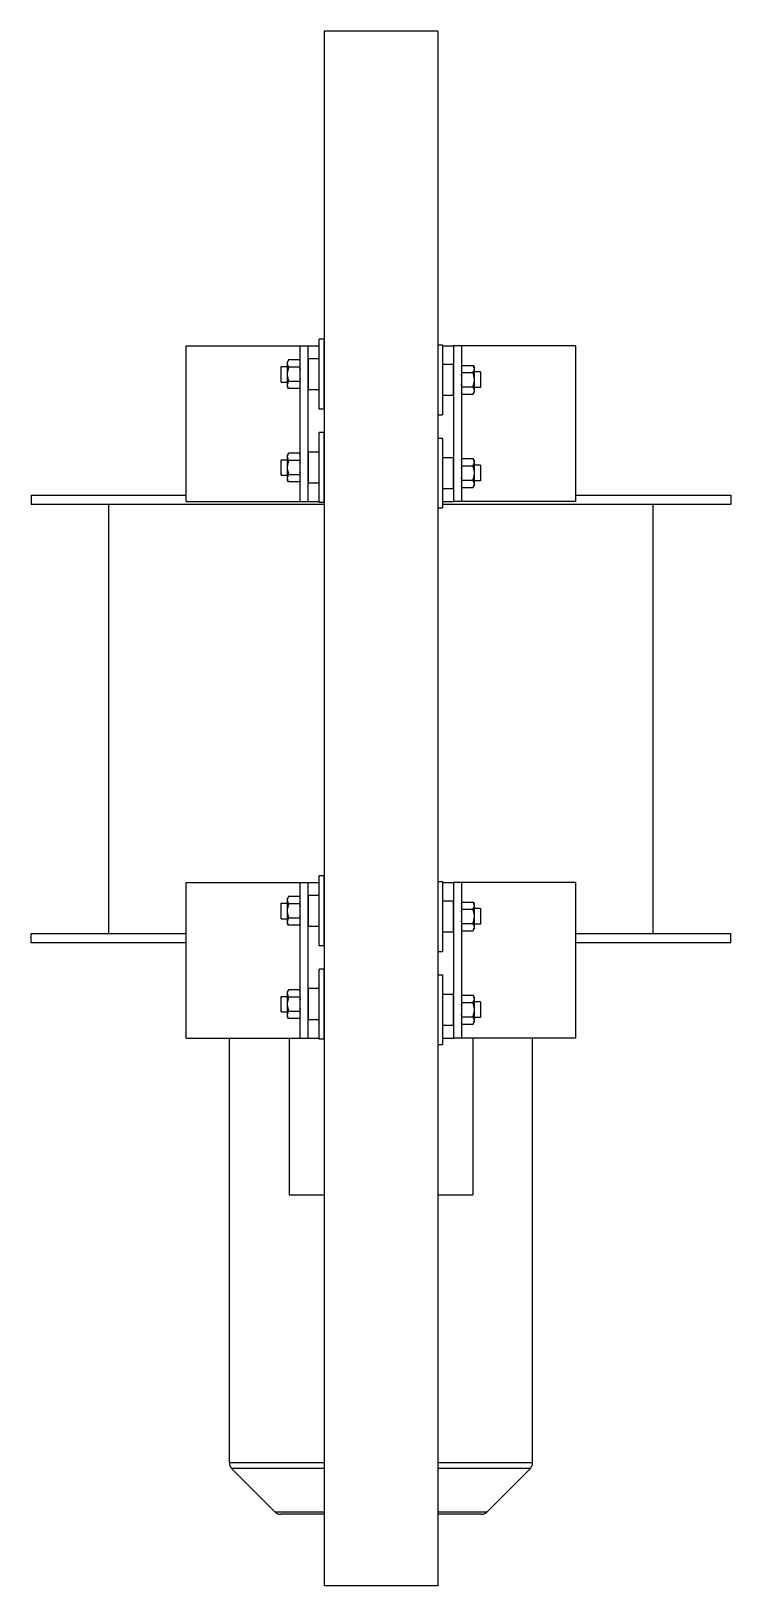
# Model space of a CAD drawing. Extents: x -8712 to 1826, y -2785 to 399.
# Drawn here: x 276 to 726, y -1901 to -901 of the extents above; entities that cross this region are included whole.
import ezdxf

# ---------------------------------------------------------------- set-up
doc = ezdxf.new("R2010")
doc.units = 0
doc.layers.get('0').update_dxf_attribs({"linetype": 'CONTINUOUS'})

msp = doc.modelspace()

# ---------------------------------------------------------------- linework, layer by layer
at = {"color": 1}
for p, q in [((537.200752, -900.818701), (464.200752, -900.818701)), ((464.200752, -900.818701), (464.200752, -1900.818701)), ((537.200752, -900.818701), (537.200752, -1900.818701)), ((464.005224, -1099.031373), (461.005224, -1099.031373)), ((461.005224, -1121.531373), (461.005224, -1099.031373)), ((464.005224, -1099.031373), (464.005224, -1144.031373)), ((375.454285, -1103.287782), (448.758756, -1103.287782)), ((375.454285, -1203.287782), (375.454285, -1103.287782)), ((448.758756, -1103.287782), (453.758756, -1103.287782)), ((448.758756, -1203.287782), (448.758756, -1103.287782)), ((453.758756, -1203.287782), (453.758756, -1103.287782)), ((453.758756, -1103.287782), (461.005224, -1103.287782)), ((464.005224, -1103.287782), (464.200752, -1103.287782)), ((464.200752, -1104.531373), (464.005224, -1104.531373)), ((537.200752, -1102.54419), (540.149813, -1102.54419)), ((540.149813, -1102.54419), (540.149813, -1125.04419)), ((540.149813, -1103.287782), (547.396281, -1103.287782)), ((552.396281, -1103.287782), (547.396281, -1103.287782)), ((547.396281, -1103.287782), (547.396281, -1203.287782)), ((625.700752, -1103.287782), (552.396281, -1103.287782)), ((552.396281, -1103.287782), (552.396281, -1203.287782)), ((625.700752, -1103.287782), (625.700752, -1203.287782)), ((436.514748, -1116.531373), (440.605224, -1116.531373)), ((436.514748, -1126.531373), (436.514748, -1116.531373)), ((440.682951, -1113.670463), (440.605222, -1114.03608)), ((440.605222, -1115.170262), (440.621565, -1115.263584)), ((441.273574, -1112.293758), (440.605224, -1113.451373)), ((440.605224, -1114.036072), (440.605224, -1113.451373)), ((440.605224, -1115.170259), (440.605224, -1114.036081)), ((440.605224, -1120.397178), (440.605224, -1115.170268)), ((440.649538, -1119.940068), (440.605224, -1120.397178)), ((440.621565, -1115.263584), (440.72197, -1115.674968)), ((440.766823, -1119.104604), (440.649538, -1119.940068)), ((440.817798, -1113.245513), (440.682951, -1113.670463)), ((440.72197, -1115.674968), (440.875281, -1116.108748)), ((440.939626, -1118.217627), (440.766823, -1119.104604)), ((441.011208, -1112.790476), (440.817798, -1113.245513)), ((440.875281, -1116.108748), (441.090404, -1116.575497)), ((441.177739, -1117.255018), (440.939626, -1118.217627)), ((441.273574, -1112.293758), (441.011208, -1112.790476)), ((441.090404, -1116.575497), (441.273574, -1116.912099)), ((441.273574, -1116.912099), (441.177739, -1117.255018)), ((448.336874, -1112.293769), (441.273574, -1112.293769)), ((448.336874, -1116.912571), (441.273574, -1116.912571)), ((448.758756, -1113.024479), (448.336874, -1112.293758)), ((448.336874, -1112.293758), (448.59924, -1112.790476)), ((448.520044, -1116.575497), (448.336874, -1116.912099)), ((448.336874, -1116.912099), (448.432709, -1117.255018)), ((448.432709, -1117.255018), (448.670821, -1118.217627)), ((448.735167, -1116.108748), (448.520044, -1116.575497)), ((448.59924, -1112.790476), (448.758756, -1113.165771)), ((448.670821, -1118.217627), (448.758756, -1118.668984)), ((448.758756, -1116.042004), (448.735167, -1116.108748)), ((453.758756, -1116.531373), (454.005224, -1116.531373)), ((461.005224, -1111.531373), (454.005224, -1111.531373)), ((454.005224, -1131.531373), (454.005224, -1111.531373)), ((540.149813, -1115.04419), (547.149813, -1115.04419)), ((547.149813, -1115.04419), (547.149813, -1135.04419)), ((552.396281, -1116.537295), (552.818163, -1115.806574)), ((552.396281, -1116.678588), (552.555797, -1116.303293)), ((552.41987, -1119.621564), (552.396281, -1119.554821)), ((552.634993, -1120.088313), (552.41987, -1119.621564)), ((552.555797, -1116.303293), (552.818163, -1115.806574)), ((552.818163, -1115.806574), (552.818163, -1115.806574)), ((552.818163, -1115.806585), (559.881463, -1115.806585)), ((559.881463, -1115.806574), (560.549813, -1116.96419)), ((560.14383, -1116.303293), (559.881463, -1115.806574)), ((559.881463, -1115.806574), (559.881463, -1115.806574)), ((560.064633, -1120.088313), (560.279756, -1119.621564)), ((560.337239, -1116.75833), (560.14383, -1116.303293)), ((560.279756, -1119.621564), (560.433067, -1119.187786)), ((560.472086, -1117.18328), (560.337239, -1116.75833)), ((560.433067, -1119.187786), (560.533473, -1118.776398)), ((560.549815, -1117.548897), (560.472086, -1117.18328)), ((560.533473, -1118.776398), (560.549815, -1118.683079)), ((560.549813, -1116.96419), (560.549813, -1117.548889)), ((560.549813, -1117.548898), (560.549813, -1118.683075)), ((560.549813, -1118.683084), (560.549813, -1123.909994)), ((436.514748, -1126.531373), (440.605224, -1126.531373)), ((440.621564, -1127.799165), (440.605222, -1127.892485)), ((440.605222, -1129.026667), (440.682951, -1129.392283)), ((440.605224, -1122.665569), (440.605224, -1120.397178)), ((440.605224, -1122.665569), (440.649538, -1123.122678)), ((440.605224, -1127.892479), (440.605224, -1122.665569)), ((440.605224, -1129.026665), (440.605224, -1127.892488)), ((440.605224, -1129.611373), (440.605224, -1129.026674)), ((441.273574, -1130.768989), (440.605224, -1129.611373)), ((440.72197, -1127.387777), (440.621564, -1127.799165)), ((440.649538, -1123.122678), (440.766823, -1123.958147)), ((440.682951, -1129.392283), (440.817798, -1129.817233)), ((440.875281, -1126.953999), (440.72197, -1127.387777)), ((440.766823, -1123.958147), (440.939625, -1124.845116)), ((440.817798, -1129.817233), (441.011207, -1130.27227)), ((441.090404, -1126.48725), (440.875281, -1126.953999)), ((440.939625, -1124.845116), (441.177739, -1125.807728)), ((441.273574, -1126.150647), (441.090404, -1126.48725)), ((441.177739, -1125.807728), (441.273574, -1126.150647)), ((448.336874, -1126.150176), (441.273574, -1126.150176)), ((448.432709, -1125.807728), (448.336874, -1126.150647)), ((448.336874, -1126.150647), (448.520044, -1126.48725)), ((448.670822, -1124.845116), (448.432709, -1125.807728)), ((448.520044, -1126.48725), (448.735167, -1126.953999)), ((448.758756, -1129.896975), (448.59924, -1130.27227)), ((448.758756, -1124.393764), (448.670822, -1124.845116)), ((448.735167, -1126.953999), (448.758756, -1127.020742)), ((453.758756, -1126.531373), (454.005224, -1126.531373)), ((461.005224, -1144.031373), (461.005224, -1121.531373)), ((540.149813, -1125.04419), (540.149813, -1147.54419)), ((547.396281, -1120.04419), (547.149813, -1120.04419)), ((552.396281, -1122.1818), (552.484215, -1121.730448)), ((552.484216, -1128.357937), (552.396281, -1127.906579)), ((552.484215, -1121.730448), (552.722328, -1120.767835)), ((552.722328, -1129.320545), (552.484216, -1128.357937)), ((552.818163, -1120.424916), (552.634993, -1120.088313)), ((552.634993, -1130.000066), (552.818163, -1129.663464)), ((552.722328, -1120.767835), (552.818163, -1120.424916)), ((552.818163, -1129.663464), (552.722328, -1129.320545)), ((552.818163, -1120.425388), (559.881463, -1120.425388)), ((552.818163, -1129.662992), (559.881463, -1129.662992)), ((559.881463, -1120.424916), (560.064633, -1120.088313)), ((559.977298, -1120.767835), (559.881463, -1120.424916)), ((559.881463, -1129.663464), (559.977298, -1129.320545)), ((560.064633, -1130.000066), (559.881463, -1129.663464)), ((560.215412, -1121.730448), (559.977298, -1120.767835)), ((559.977298, -1129.320545), (560.215411, -1128.357937)), ((560.215411, -1128.357937), (560.388214, -1127.470959)), ((560.388214, -1122.617416), (560.215412, -1121.730448)), ((560.505499, -1123.452885), (560.388214, -1122.617416)), ((560.388214, -1127.470959), (560.505499, -1126.635495)), ((560.549813, -1123.909994), (560.505499, -1123.452885)), ((560.505499, -1126.635495), (560.549813, -1126.178386)), ((564.640289, -1120.04419), (560.549813, -1120.04419)), ((560.549813, -1123.909994), (560.549813, -1126.178386)), ((560.549813, -1126.178386), (560.549813, -1131.405295)), ((564.640289, -1120.04419), (564.640289, -1130.04419)), ((441.011207, -1130.27227), (441.273574, -1130.768989)), ((448.336874, -1130.768978), (441.273574, -1130.768978)), ((441.273574, -1130.768989), (441.273574, -1130.768989)), ((448.758756, -1130.038268), (448.336874, -1130.768989)), ((448.59924, -1130.27227), (448.336874, -1130.768989)), ((448.336874, -1130.768989), (448.336874, -1130.768989)), ((461.005224, -1131.531373), (454.005224, -1131.531373)), ((464.200752, -1138.531373), (464.005224, -1138.531373)), ((540.149813, -1135.04419), (547.149813, -1135.04419)), ((547.396281, -1130.04419), (547.149813, -1130.04419)), ((552.396281, -1130.533559), (552.41987, -1130.466815)), ((552.555797, -1133.785087), (552.396281, -1133.409792)), ((552.396281, -1133.551084), (552.818163, -1134.281806)), ((552.41987, -1130.466815), (552.634993, -1130.000066)), ((552.818163, -1134.281806), (552.555797, -1133.785087)), ((552.818163, -1134.281794), (559.881463, -1134.281794)), ((559.881463, -1134.281806), (560.549813, -1133.12419)), ((559.881463, -1134.281806), (560.143829, -1133.785087)), ((560.279756, -1130.466815), (560.064633, -1130.000066)), ((560.143829, -1133.785087), (560.337239, -1133.33005)), ((560.433067, -1130.900595), (560.279756, -1130.466815)), ((560.337239, -1133.33005), (560.472086, -1132.9051)), ((560.533472, -1131.31198), (560.433067, -1130.900595)), ((560.472086, -1132.9051), (560.549815, -1132.539483)), ((560.549815, -1131.405301), (560.533472, -1131.31198)), ((564.640289, -1130.04419), (560.549813, -1130.04419)), ((560.549813, -1131.405304), (560.549813, -1132.539482)), ((560.549813, -1132.539491), (560.549813, -1133.12419)), ((464.005224, -1144.031373), (461.005224, -1144.031373)), ((537.200752, -1147.54419), (540.149813, -1147.54419)), ((464.005224, -1159.031373), (461.005224, -1159.031373)), ((461.005224, -1181.531373), (461.005224, -1159.031373)), ((464.005224, -1159.031373), (464.005224, -1204.031373)), ((464.200752, -1164.531373), (464.005224, -1164.531373)), ((537.200752, -1162.54419), (540.149813, -1162.54419)), ((540.149813, -1162.54419), (540.149813, -1185.04419)), ((436.514748, -1176.531373), (440.605224, -1176.531373)), ((436.514748, -1186.531373), (436.514748, -1176.531373)), ((440.682951, -1173.670463), (440.605222, -1174.03608)), ((440.605222, -1175.170262), (440.621565, -1175.263584)), ((441.273574, -1172.293758), (440.605224, -1173.451373)), ((440.605224, -1174.036072), (440.605224, -1173.451373)), ((440.605224, -1175.170259), (440.605224, -1174.036081)), ((440.605224, -1180.397178), (440.605224, -1175.170268)), ((440.649538, -1179.940068), (440.605224, -1180.397178)), ((440.621565, -1175.263584), (440.72197, -1175.674968)), ((440.766823, -1179.104604), (440.649538, -1179.940068)), ((440.817798, -1173.245513), (440.682951, -1173.670463)), ((440.72197, -1175.674968), (440.875281, -1176.108748)), ((440.939626, -1178.217627), (440.766823, -1179.104604)), ((441.011208, -1172.790476), (440.817798, -1173.245513)), ((440.875281, -1176.108748), (441.090404, -1176.575497)), ((441.177739, -1177.255018), (440.939626, -1178.217627)), ((441.273574, -1172.293758), (441.011208, -1172.790476)), ((441.090404, -1176.575497), (441.273574, -1176.912099)), ((441.273574, -1176.912099), (441.177739, -1177.255018)), ((448.336874, -1172.293769), (441.273574, -1172.293769)), ((448.336874, -1176.912571), (441.273574, -1176.912571)), ((448.758756, -1173.024479), (448.336874, -1172.293758)), ((448.336874, -1172.293758), (448.59924, -1172.790476)), ((448.520044, -1176.575497), (448.336874, -1176.912099)), ((448.336874, -1176.912099), (448.432709, -1177.255018)), ((448.432709, -1177.255018), (448.670821, -1178.217627)), ((448.735167, -1176.108748), (448.520044, -1176.575497)), ((448.59924, -1172.790476), (448.758756, -1173.165771)), ((448.670821, -1178.217627), (448.758756, -1178.668984)), ((448.758756, -1176.042004), (448.735167, -1176.108748)), ((453.758756, -1176.531373), (454.005224, -1176.531373)), ((461.005224, -1171.531373), (454.005224, -1171.531373)), ((454.005224, -1191.531373), (454.005224, -1171.531373)), ((540.149813, -1175.04419), (547.149813, -1175.04419)), ((547.149813, -1175.04419), (547.149813, -1195.04419)), ((552.396281, -1176.537295), (552.818163, -1175.806574)), ((552.396281, -1176.678588), (552.555797, -1176.303293)), ((552.41987, -1179.621564), (552.396281, -1179.554821)), ((552.634993, -1180.088313), (552.41987, -1179.621564)), ((552.555797, -1176.303293), (552.818163, -1175.806574)), ((552.818163, -1175.806574), (552.818163, -1175.806574)), ((552.818163, -1175.806585), (559.881463, -1175.806585)), ((559.881463, -1175.806574), (560.549813, -1176.96419)), ((560.14383, -1176.303293), (559.881463, -1175.806574)), ((559.881463, -1175.806574), (559.881463, -1175.806574)), ((560.064633, -1180.088313), (560.279756, -1179.621564)), ((560.337239, -1176.75833), (560.14383, -1176.303293)), ((560.279756, -1179.621564), (560.433067, -1179.187786)), ((560.472086, -1177.18328), (560.337239, -1176.75833)), ((560.433067, -1179.187786), (560.533473, -1178.776398)), ((560.549815, -1177.548897), (560.472086, -1177.18328)), ((560.533473, -1178.776398), (560.549815, -1178.683079)), ((560.549813, -1176.96419), (560.549813, -1177.548889)), ((560.549813, -1177.548898), (560.549813, -1178.683075)), ((560.549813, -1178.683084), (560.549813, -1183.909994)), ((436.514748, -1186.531373), (440.605224, -1186.531373)), ((440.621564, -1187.799165), (440.605222, -1187.892485)), ((440.605222, -1189.026667), (440.682951, -1189.392283)), ((440.605224, -1182.665569), (440.605224, -1180.397178)), ((440.605224, -1182.665569), (440.649538, -1183.122678)), ((440.605224, -1187.892479), (440.605224, -1182.665569)), ((440.605224, -1189.026665), (440.605224, -1187.892488)), ((440.605224, -1189.611373), (440.605224, -1189.026674)), ((441.273574, -1190.768989), (440.605224, -1189.611373)), ((440.72197, -1187.387777), (440.621564, -1187.799165)), ((440.649538, -1183.122678), (440.766823, -1183.958147)), ((440.682951, -1189.392283), (440.817798, -1189.817233)), ((440.875281, -1186.953999), (440.72197, -1187.387777)), ((440.766823, -1183.958147), (440.939625, -1184.845116)), ((440.817798, -1189.817233), (441.011207, -1190.27227)), ((441.090404, -1186.48725), (440.875281, -1186.953999)), ((440.939625, -1184.845116), (441.177739, -1185.807728)), ((441.273574, -1186.150647), (441.090404, -1186.48725)), ((441.177739, -1185.807728), (441.273574, -1186.150647)), ((448.336874, -1186.150176), (441.273574, -1186.150176)), ((448.432709, -1185.807728), (448.336874, -1186.150647)), ((448.336874, -1186.150647), (448.520044, -1186.48725)), ((448.670822, -1184.845116), (448.432709, -1185.807728)), ((448.520044, -1186.48725), (448.735167, -1186.953999)), ((448.758756, -1189.896975), (448.59924, -1190.27227)), ((448.758756, -1184.393764), (448.670822, -1184.845116)), ((448.735167, -1186.953999), (448.758756, -1187.020742)), ((453.758756, -1186.531373), (454.005224, -1186.531373)), ((461.005224, -1204.031373), (461.005224, -1181.531373)), ((540.149813, -1185.04419), (540.149813, -1207.54419)), ((547.396281, -1180.04419), (547.149813, -1180.04419)), ((552.396281, -1182.1818), (552.484215, -1181.730448)), ((552.484216, -1188.357937), (552.396281, -1187.906579)), ((552.484215, -1181.730448), (552.722328, -1180.767835)), ((552.722328, -1189.320545), (552.484216, -1188.357937)), ((552.818163, -1180.424916), (552.634993, -1180.088313)), ((552.634993, -1190.000066), (552.818163, -1189.663464)), ((552.722328, -1180.767835), (552.818163, -1180.424916)), ((552.818163, -1189.663464), (552.722328, -1189.320545)), ((552.818163, -1180.425388), (559.881463, -1180.425388)), ((552.818163, -1189.662992), (559.881463, -1189.662992)), ((559.881463, -1180.424916), (560.064633, -1180.088313)), ((559.977298, -1180.767835), (559.881463, -1180.424916)), ((559.881463, -1189.663464), (559.977298, -1189.320545)), ((560.064633, -1190.000066), (559.881463, -1189.663464)), ((560.215412, -1181.730448), (559.977298, -1180.767835)), ((559.977298, -1189.320545), (560.215411, -1188.357937)), ((560.215411, -1188.357937), (560.388214, -1187.470959)), ((560.388214, -1182.617416), (560.215412, -1181.730448)), ((560.505499, -1183.452885), (560.388214, -1182.617416)), ((560.388214, -1187.470959), (560.505499, -1186.635495)), ((560.549813, -1183.909994), (560.505499, -1183.452885)), ((560.505499, -1186.635495), (560.549813, -1186.178386)), ((564.640289, -1180.04419), (560.549813, -1180.04419)), ((560.549813, -1183.909994), (560.549813, -1186.178386)), ((560.549813, -1186.178386), (560.549813, -1191.405295)), ((564.640289, -1180.04419), (564.640289, -1190.04419)), ((275.700752, -1199.287782), (375.454285, -1199.287782)), ((275.700752, -1199.287782), (275.700752, -1205.287782)), ((441.011207, -1190.27227), (441.273574, -1190.768989)), ((448.336874, -1190.768978), (441.273574, -1190.768978)), ((441.273574, -1190.768989), (441.273574, -1190.768989)), ((448.758756, -1190.038268), (448.336874, -1190.768989)), ((448.59924, -1190.27227), (448.336874, -1190.768989)), ((448.336874, -1190.768989), (448.336874, -1190.768989)), ((461.005224, -1191.531373), (454.005224, -1191.531373)), ((464.200752, -1198.531373), (464.005224, -1198.531373)), ((540.149813, -1195.04419), (547.149813, -1195.04419)), ((547.396281, -1190.04419), (547.149813, -1190.04419)), ((552.396281, -1190.533559), (552.41987, -1190.466815)), ((552.555797, -1193.785087), (552.396281, -1193.409792)), ((552.396281, -1193.551084), (552.818163, -1194.281806)), ((552.41987, -1190.466815), (552.634993, -1190.000066)), ((552.818163, -1194.281806), (552.555797, -1193.785087)), ((552.818163, -1194.281794), (559.881463, -1194.281794)), ((559.881463, -1194.281806), (560.549813, -1193.12419)), ((559.881463, -1194.281806), (560.143829, -1193.785087)), ((560.279756, -1190.466815), (560.064633, -1190.000066)), ((560.143829, -1193.785087), (560.337239, -1193.33005)), ((560.433067, -1190.900595), (560.279756, -1190.466815)), ((560.337239, -1193.33005), (560.472086, -1192.9051)), ((560.533472, -1191.31198), (560.433067, -1190.900595)), ((560.472086, -1192.9051), (560.549815, -1192.539483)), ((560.549815, -1191.405301), (560.533472, -1191.31198)), ((564.640289, -1190.04419), (560.549813, -1190.04419)), ((560.549813, -1191.405304), (560.549813, -1192.539482)), ((560.549813, -1192.539491), (560.549813, -1193.12419)), ((625.700752, -1199.287782), (725.700752, -1199.287782)), ((725.700752, -1199.287782), (725.700752, -1205.287782)), ((464.200752, -1205.287782), (275.700752, -1205.287782)), ((325.700752, -1481.182119), (325.700752, -1205.287782)), ((375.454285, -1203.287782), (448.758756, -1203.287782)), ((448.758756, -1203.287782), (453.758756, -1203.287782)), ((453.758756, -1203.287782), (461.005224, -1203.287782)), ((464.005224, -1204.031373), (461.005224, -1204.031373)), ((464.005224, -1203.287782), (464.200752, -1203.287782)), ((537.200752, -1207.54419), (540.149813, -1207.54419)), ((540.149813, -1203.287782), (547.396281, -1203.287782)), ((725.700752, -1205.287782), (540.149813, -1205.287782)), ((552.396281, -1203.287782), (547.396281, -1203.287782)), ((625.700752, -1203.287782), (552.396281, -1203.287782)), ((675.700752, -1481.182119), (675.700752, -1205.287782)), ((375.454285, -1448.449576), (448.758756, -1448.449576)), ((375.454285, -1548.449576), (375.454285, -1448.449576)), ((448.758756, -1448.449576), (453.758756, -1448.449576)), ((448.758756, -1548.449576), (448.758756, -1448.449576)), ((453.758756, -1548.449576), (453.758756, -1448.449576)), ((453.758756, -1448.449576), (461.005224, -1448.449576)), ((464.005224, -1444.193168), (461.005224, -1444.193168)), ((461.005224, -1466.693168), (461.005224, -1444.193168)), ((464.005224, -1444.193168), (464.005224, -1489.193168)), ((464.005224, -1448.449576), (464.200752, -1448.449576)), ((464.200752, -1449.693168), (464.005224, -1449.693168)), ((537.200752, -1447.705984), (540.149813, -1447.705984)), ((540.149813, -1447.705984), (540.149813, -1470.205984)), ((540.149813, -1448.449576), (547.396281, -1448.449576)), ((552.396281, -1448.449576), (547.396281, -1448.449576)), ((547.396281, -1448.449576), (547.396281, -1548.449576)), ((625.700752, -1448.449576), (552.396281, -1448.449576)), ((552.396281, -1448.449576), (552.396281, -1548.449576)), ((625.700752, -1448.449576), (625.700752, -1548.449576)), ((440.682951, -1458.832258), (440.605222, -1459.197875)), ((441.273574, -1457.455552), (440.605224, -1458.613168)), ((440.605224, -1459.197867), (440.605224, -1458.613168)), ((440.605224, -1460.332053), (440.605224, -1459.197876)), ((440.817798, -1458.407308), (440.682951, -1458.832258)), ((441.011208, -1457.95227), (440.817798, -1458.407308)), ((441.273574, -1457.455552), (441.011208, -1457.95227)), ((448.336874, -1457.455564), (441.273574, -1457.455564)), ((448.758756, -1458.186273), (448.336874, -1457.455552)), ((448.336874, -1457.455552), (448.59924, -1457.95227)), ((448.59924, -1457.95227), (448.758756, -1458.327566)), ((461.005224, -1456.693168), (454.005224, -1456.693168)), ((454.005224, -1476.693168), (454.005224, -1456.693168)), ((436.514748, -1461.693168), (440.605224, -1461.693168)), ((436.514748, -1471.693168), (436.514748, -1461.693168)), ((440.605222, -1460.332057), (440.621565, -1460.425378)), ((440.605224, -1465.558972), (440.605224, -1460.332062)), ((440.649538, -1465.101863), (440.605224, -1465.558972)), ((440.605224, -1467.827364), (440.605224, -1465.558972)), ((440.605224, -1467.827364), (440.649538, -1468.284473)), ((440.605224, -1473.054273), (440.605224, -1467.827364)), ((440.621565, -1460.425378), (440.72197, -1460.836763)), ((440.766823, -1464.266398), (440.649538, -1465.101863)), ((440.649538, -1468.284473), (440.766823, -1469.119942)), ((440.72197, -1460.836763), (440.875281, -1461.270542)), ((440.939626, -1463.379421), (440.766823, -1464.266398)), ((440.766823, -1469.119942), (440.939625, -1470.00691)), ((440.875281, -1461.270542), (441.090404, -1461.737291)), ((441.177739, -1462.416813), (440.939626, -1463.379421)), ((441.090404, -1461.737291), (441.273574, -1462.073894)), ((441.273574, -1462.073894), (441.177739, -1462.416813)), ((448.336874, -1462.074366), (441.273574, -1462.074366)), ((448.520044, -1461.737291), (448.336874, -1462.073894)), ((448.336874, -1462.073894), (448.432709, -1462.416813)), ((448.432709, -1462.416813), (448.670821, -1463.379421)), ((448.735167, -1461.270542), (448.520044, -1461.737291)), ((448.670821, -1463.379421), (448.758756, -1463.830778)), ((448.758756, -1469.555558), (448.670822, -1470.00691)), ((448.758756, -1461.203799), (448.735167, -1461.270542)), ((453.758756, -1461.693168), (454.005224, -1461.693168)), ((461.005224, -1489.193168), (461.005224, -1466.693168)), ((540.149813, -1460.205984), (547.149813, -1460.205984)), ((547.149813, -1460.205984), (547.149813, -1480.205984)), ((547.396281, -1465.205984), (547.149813, -1465.205984)), ((552.396281, -1461.69909), (552.818163, -1460.968368)), ((552.396281, -1461.840382), (552.555797, -1461.465088)), ((552.41987, -1464.783359), (552.396281, -1464.716615)), ((552.396281, -1467.343594), (552.484215, -1466.892242)), ((552.634993, -1465.250108), (552.41987, -1464.783359)), ((552.484215, -1466.892242), (552.722328, -1465.929629)), ((552.555797, -1461.465088), (552.818163, -1460.968368)), ((552.818163, -1465.58671), (552.634993, -1465.250108)), ((552.722328, -1465.929629), (552.818163, -1465.58671)), ((552.818163, -1460.968368), (552.818163, -1460.968368)), ((552.818163, -1460.96838), (559.881463, -1460.96838)), ((552.818163, -1465.587182), (559.881463, -1465.587182)), ((559.881463, -1460.968368), (560.549813, -1462.125984)), ((560.14383, -1461.465088), (559.881463, -1460.968368)), ((559.881463, -1460.968368), (559.881463, -1460.968368)), ((559.881463, -1465.58671), (560.064633, -1465.250108)), ((559.977298, -1465.929629), (559.881463, -1465.58671)), ((560.215412, -1466.892242), (559.977298, -1465.929629)), ((560.064633, -1465.250108), (560.279756, -1464.783359)), ((560.337239, -1461.920124), (560.14383, -1461.465088)), ((560.388214, -1467.77921), (560.215412, -1466.892242)), ((560.279756, -1464.783359), (560.433067, -1464.34958)), ((560.472086, -1462.345074), (560.337239, -1461.920124)), ((560.505499, -1468.614679), (560.388214, -1467.77921)), ((560.433067, -1464.34958), (560.533473, -1463.938192)), ((560.549815, -1462.710691), (560.472086, -1462.345074)), ((560.549813, -1469.071788), (560.505499, -1468.614679)), ((560.533473, -1463.938192), (560.549815, -1463.844873)), ((560.549813, -1462.125984), (560.549813, -1462.710683)), ((560.549813, -1462.710692), (560.549813, -1463.84487)), ((560.549813, -1463.844879), (560.549813, -1469.071788)), ((564.640289, -1465.205984), (560.549813, -1465.205984)), ((560.549813, -1469.071788), (560.549813, -1471.34018)), ((564.640289, -1465.205984), (564.640289, -1475.205984)), ((436.514748, -1471.693168), (440.605224, -1471.693168)), ((440.621564, -1472.96096), (440.605222, -1473.054279)), ((440.605222, -1474.188461), (440.682951, -1474.554078)), ((440.605224, -1474.18846), (440.605224, -1473.054282)), ((440.605224, -1474.773168), (440.605224, -1474.188469)), ((441.273574, -1475.930784), (440.605224, -1474.773168)), ((440.72197, -1472.549572), (440.621564, -1472.96096)), ((440.682951, -1474.554078), (440.817798, -1474.979028)), ((440.875281, -1472.115793), (440.72197, -1472.549572)), ((440.817798, -1474.979028), (441.011207, -1475.434065)), ((441.090404, -1471.649044), (440.875281, -1472.115793)), ((440.939625, -1470.00691), (441.177739, -1470.969523)), ((441.011207, -1475.434065), (441.273574, -1475.930784)), ((441.273574, -1471.312442), (441.090404, -1471.649044)), ((441.177739, -1470.969523), (441.273574, -1471.312442)), ((448.336874, -1471.31197), (441.273574, -1471.31197)), ((448.336874, -1475.930772), (441.273574, -1475.930772)), ((441.273574, -1475.930784), (441.273574, -1475.930784)), ((448.432709, -1470.969523), (448.336874, -1471.312442)), ((448.336874, -1471.312442), (448.520044, -1471.649044)), ((448.758756, -1475.200062), (448.336874, -1475.930784)), ((448.59924, -1475.434065), (448.336874, -1475.930784)), ((448.336874, -1475.930784), (448.336874, -1475.930784)), ((448.670822, -1470.00691), (448.432709, -1470.969523)), ((448.520044, -1471.649044), (448.735167, -1472.115793)), ((448.758756, -1475.05877), (448.59924, -1475.434065)), ((448.735167, -1472.115793), (448.758756, -1472.182537)), ((453.758756, -1471.693168), (454.005224, -1471.693168)), ((461.005224, -1476.693168), (454.005224, -1476.693168)), ((540.149813, -1470.205984), (540.149813, -1492.705984)), ((547.396281, -1475.205984), (547.149813, -1475.205984)), ((552.484216, -1473.519731), (552.396281, -1473.068374)), ((552.396281, -1475.695353), (552.41987, -1475.62861)), ((552.555797, -1478.946882), (552.396281, -1478.571586)), ((552.396281, -1478.712879), (552.818163, -1479.4436)), ((552.41987, -1475.62861), (552.634993, -1475.161861)), ((552.722328, -1474.482339), (552.484216, -1473.519731)), ((552.818163, -1479.4436), (552.555797, -1478.946882)), ((552.634993, -1475.161861), (552.818163, -1474.825258)), ((552.818163, -1474.825258), (552.722328, -1474.482339)), ((552.818163, -1474.824786), (559.881463, -1474.824786)), ((552.818163, -1479.443589), (559.881463, -1479.443589)), ((559.881463, -1474.825258), (559.977298, -1474.482339)), ((560.064633, -1475.161861), (559.881463, -1474.825258)), ((559.881463, -1479.4436), (560.549813, -1478.285984)), ((559.881463, -1479.4436), (560.143829, -1478.946882)), ((559.977298, -1474.482339), (560.215411, -1473.519731)), ((560.279756, -1475.62861), (560.064633, -1475.161861)), ((560.143829, -1478.946882), (560.337239, -1478.491844)), ((560.215411, -1473.519731), (560.388214, -1472.632754)), ((560.433067, -1476.062389), (560.279756, -1475.62861)), ((560.337239, -1478.491844), (560.472086, -1478.066894)), ((560.388214, -1472.632754), (560.505499, -1471.797289)), ((560.533472, -1476.473774), (560.433067, -1476.062389)), ((560.472086, -1478.066894), (560.549815, -1477.701277)), ((560.505499, -1471.797289), (560.549813, -1471.34018)), ((560.549815, -1476.567096), (560.533472, -1476.473774)), ((560.549813, -1471.34018), (560.549813, -1476.56709)), ((564.640289, -1475.205984), (560.549813, -1475.205984)), ((560.549813, -1476.567099), (560.549813, -1477.701276)), ((560.549813, -1477.701285), (560.549813, -1478.285984)), ((275.700752, -1481.182119), (375.454285, -1481.182119)), ((275.700752, -1487.182119), (275.700752, -1481.182119)), ((375.454285, -1487.182119), (275.700752, -1487.182119)), ((464.005224, -1489.193168), (461.005224, -1489.193168)), ((464.200752, -1483.693168), (464.005224, -1483.693168)), ((540.149813, -1480.205984), (547.149813, -1480.205984)), ((625.700752, -1481.182119), (725.700752, -1481.182119)), ((725.700752, -1487.182119), (625.700752, -1487.182119)), ((725.700752, -1487.182119), (725.700752, -1481.182119)), ((537.200752, -1492.705984), (540.149813, -1492.705984)), ((464.005224, -1504.193168), (461.005224, -1504.193168)), ((461.005224, -1526.693168), (461.005224, -1504.193168)), ((464.005224, -1504.193168), (464.005224, -1549.193168)), ((464.200752, -1509.693168), (464.005224, -1509.693168)), ((537.200752, -1507.705984), (540.149813, -1507.705984)), ((540.149813, -1507.705984), (540.149813, -1530.205984)), ((440.682951, -1518.832258), (440.605222, -1519.197875)), ((441.273574, -1517.455552), (440.605224, -1518.613168)), ((440.605224, -1519.197867), (440.605224, -1518.613168)), ((440.605224, -1520.332053), (440.605224, -1519.197876)), ((440.817798, -1518.407308), (440.682951, -1518.832258)), ((441.011208, -1517.95227), (440.817798, -1518.407308)), ((441.273574, -1517.455552), (441.011208, -1517.95227)), ((448.336874, -1517.455564), (441.273574, -1517.455564)), ((448.758756, -1518.186273), (448.336874, -1517.455552)), ((448.336874, -1517.455552), (448.59924, -1517.95227)), ((448.59924, -1517.95227), (448.758756, -1518.327566)), ((461.005224, -1516.693168), (454.005224, -1516.693168)), ((454.005224, -1536.693168), (454.005224, -1516.693168)), ((436.514748, -1521.693168), (440.605224, -1521.693168)), ((436.514748, -1531.693168), (436.514748, -1521.693168)), ((440.605222, -1520.332057), (440.621565, -1520.425378)), ((440.605224, -1525.558972), (440.605224, -1520.332062)), ((440.649538, -1525.101863), (440.605224, -1525.558972)), ((440.605224, -1527.827364), (440.605224, -1525.558972)), ((440.605224, -1527.827364), (440.649538, -1528.284473)), ((440.605224, -1533.054273), (440.605224, -1527.827364)), ((440.621565, -1520.425378), (440.72197, -1520.836763)), ((440.766823, -1524.266398), (440.649538, -1525.101863)), ((440.649538, -1528.284473), (440.766823, -1529.119942)), ((440.72197, -1520.836763), (440.875281, -1521.270542)), ((440.939626, -1523.379421), (440.766823, -1524.266398)), ((440.766823, -1529.119942), (440.939625, -1530.00691)), ((440.875281, -1521.270542), (441.090404, -1521.737291)), ((441.177739, -1522.416813), (440.939626, -1523.379421)), ((441.090404, -1521.737291), (441.273574, -1522.073894)), ((441.273574, -1522.073894), (441.177739, -1522.416813)), ((448.336874, -1522.074366), (441.273574, -1522.074366)), ((448.520044, -1521.737291), (448.336874, -1522.073894)), ((448.336874, -1522.073894), (448.432709, -1522.416813)), ((448.432709, -1522.416813), (448.670821, -1523.379421)), ((448.735167, -1521.270542), (448.520044, -1521.737291)), ((448.670821, -1523.379421), (448.758756, -1523.830778)), ((448.758756, -1529.555558), (448.670822, -1530.00691)), ((448.758756, -1521.203799), (448.735167, -1521.270542)), ((453.758756, -1521.693168), (454.005224, -1521.693168)), ((461.005224, -1549.193168), (461.005224, -1526.693168)), ((540.149813, -1520.205984), (547.149813, -1520.205984)), ((547.149813, -1520.205984), (547.149813, -1540.205984)), ((547.396281, -1525.205984), (547.149813, -1525.205984)), ((552.396281, -1521.69909), (552.818163, -1520.968368)), ((552.396281, -1521.840382), (552.555797, -1521.465088)), ((552.41987, -1524.783359), (552.396281, -1524.716615)), ((552.396281, -1527.343594), (552.484215, -1526.892242)), ((552.634993, -1525.250108), (552.41987, -1524.783359)), ((552.484215, -1526.892242), (552.722328, -1525.929629)), ((552.555797, -1521.465088), (552.818163, -1520.968368)), ((552.818163, -1525.58671), (552.634993, -1525.250108)), ((552.722328, -1525.929629), (552.818163, -1525.58671)), ((552.818163, -1520.968368), (552.818163, -1520.968368)), ((552.818163, -1520.96838), (559.881463, -1520.96838)), ((552.818163, -1525.587182), (559.881463, -1525.587182)), ((559.881463, -1520.968368), (560.549813, -1522.125984)), ((560.14383, -1521.465088), (559.881463, -1520.968368)), ((559.881463, -1520.968368), (559.881463, -1520.968368)), ((559.881463, -1525.58671), (560.064633, -1525.250108)), ((559.977298, -1525.929629), (559.881463, -1525.58671)), ((560.215412, -1526.892242), (559.977298, -1525.929629)), ((560.064633, -1525.250108), (560.279756, -1524.783359)), ((560.337239, -1521.920124), (560.14383, -1521.465088)), ((560.388214, -1527.77921), (560.215412, -1526.892242)), ((560.279756, -1524.783359), (560.433067, -1524.34958)), ((560.472086, -1522.345074), (560.337239, -1521.920124)), ((560.505499, -1528.614679), (560.388214, -1527.77921)), ((560.433067, -1524.34958), (560.533473, -1523.938192)), ((560.549815, -1522.710691), (560.472086, -1522.345074)), ((560.549813, -1529.071788), (560.505499, -1528.614679)), ((560.533473, -1523.938192), (560.549815, -1523.844873)), ((560.549813, -1522.125984), (560.549813, -1522.710683)), ((560.549813, -1522.710692), (560.549813, -1523.84487)), ((560.549813, -1523.844879), (560.549813, -1529.071788)), ((564.640289, -1525.205984), (560.549813, -1525.205984)), ((560.549813, -1529.071788), (560.549813, -1531.34018)), ((564.640289, -1525.205984), (564.640289, -1535.205984)), ((436.514748, -1531.693168), (440.605224, -1531.693168)), ((440.621564, -1532.96096), (440.605222, -1533.054279)), ((440.605222, -1534.188461), (440.682951, -1534.554078)), ((440.605224, -1534.18846), (440.605224, -1533.054282)), ((440.605224, -1534.773168), (440.605224, -1534.188469)), ((441.273574, -1535.930784), (440.605224, -1534.773168)), ((440.72197, -1532.549572), (440.621564, -1532.96096)), ((440.682951, -1534.554078), (440.817798, -1534.979028)), ((440.875281, -1532.115793), (440.72197, -1532.549572)), ((440.817798, -1534.979028), (441.011207, -1535.434065)), ((441.090404, -1531.649044), (440.875281, -1532.115793)), ((440.939625, -1530.00691), (441.177739, -1530.969523)), ((441.011207, -1535.434065), (441.273574, -1535.930784)), ((441.273574, -1531.312442), (441.090404, -1531.649044)), ((441.177739, -1530.969523), (441.273574, -1531.312442)), ((448.336874, -1531.31197), (441.273574, -1531.31197)), ((448.336874, -1535.930772), (441.273574, -1535.930772)), ((441.273574, -1535.930784), (441.273574, -1535.930784)), ((448.432709, -1530.969523), (448.336874, -1531.312442)), ((448.336874, -1531.312442), (448.520044, -1531.649044)), ((448.758756, -1535.200062), (448.336874, -1535.930784)), ((448.59924, -1535.434065), (448.336874, -1535.930784)), ((448.336874, -1535.930784), (448.336874, -1535.930784)), ((448.670822, -1530.00691), (448.432709, -1530.969523)), ((448.520044, -1531.649044), (448.735167, -1532.115793)), ((448.758756, -1535.05877), (448.59924, -1535.434065)), ((448.735167, -1532.115793), (448.758756, -1532.182537)), ((453.758756, -1531.693168), (454.005224, -1531.693168)), ((461.005224, -1536.693168), (454.005224, -1536.693168)), ((540.149813, -1530.205984), (540.149813, -1552.705984)), ((547.396281, -1535.205984), (547.149813, -1535.205984)), ((552.484216, -1533.519731), (552.396281, -1533.068374)), ((552.396281, -1535.695353), (552.41987, -1535.62861)), ((552.555797, -1538.946882), (552.396281, -1538.571586)), ((552.396281, -1538.712879), (552.818163, -1539.4436)), ((552.41987, -1535.62861), (552.634993, -1535.161861)), ((552.722328, -1534.482339), (552.484216, -1533.519731)), ((552.818163, -1539.4436), (552.555797, -1538.946882)), ((552.634993, -1535.161861), (552.818163, -1534.825258)), ((552.818163, -1534.825258), (552.722328, -1534.482339)), ((552.818163, -1534.824786), (559.881463, -1534.824786)), ((552.818163, -1539.443589), (559.881463, -1539.443589)), ((559.881463, -1534.825258), (559.977298, -1534.482339)), ((560.064633, -1535.161861), (559.881463, -1534.825258)), ((559.881463, -1539.4436), (560.549813, -1538.285984)), ((559.881463, -1539.4436), (560.143829, -1538.946882)), ((559.977298, -1534.482339), (560.215411, -1533.519731)), ((560.279756, -1535.62861), (560.064633, -1535.161861)), ((560.143829, -1538.946882), (560.337239, -1538.491844)), ((560.215411, -1533.519731), (560.388214, -1532.632754)), ((560.433067, -1536.062389), (560.279756, -1535.62861)), ((560.337239, -1538.491844), (560.472086, -1538.066894)), ((560.388214, -1532.632754), (560.505499, -1531.797289)), ((560.533472, -1536.473774), (560.433067, -1536.062389)), ((560.472086, -1538.066894), (560.549815, -1537.701277)), ((560.505499, -1531.797289), (560.549813, -1531.34018)), ((560.549815, -1536.567096), (560.533472, -1536.473774)), ((560.549813, -1531.34018), (560.549813, -1536.56709)), ((564.640289, -1535.205984), (560.549813, -1535.205984)), ((560.549813, -1536.567099), (560.549813, -1537.701276)), ((560.549813, -1537.701285), (560.549813, -1538.285984)), ((375.454285, -1548.449576), (448.758756, -1548.449576)), ((403.200752, -1821.68966), (403.200752, -1548.449576)), ((441.700752, -1548.449576), (441.700752, -1649.285533)), ((448.758756, -1548.449576), (453.758756, -1548.449576)), ((453.758756, -1548.449576), (461.005224, -1548.449576)), ((464.005224, -1549.193168), (461.005224, -1549.193168)), ((464.200752, -1543.693168), (464.005224, -1543.693168)), ((464.005224, -1548.449576), (464.200752, -1548.449576)), ((540.149813, -1540.205984), (547.149813, -1540.205984)), ((540.149813, -1548.449576), (547.396281, -1548.449576)), ((552.396281, -1548.449576), (547.396281, -1548.449576)), ((625.700752, -1548.449576), (552.396281, -1548.449576)), ((559.700752, -1548.449576), (559.700752, -1649.285533)), ((598.200752, -1821.68966), (598.200752, -1548.449576)), ((537.200752, -1552.705984), (540.149813, -1552.705984)), ((441.700752, -1649.285533), (464.200752, -1649.285533)), ((537.200752, -1649.285533), (559.700752, -1649.285533)), ((464.200752, -1821.68966), (403.200752, -1821.68966)), ((404.665218, -1825.225194), (432.736286, -1853.296262)), ((464.200752, -1825.225194), (404.665218, -1825.225194)), ((598.200752, -1821.68966), (537.200752, -1821.68966)), ((596.736286, -1825.225194), (537.200752, -1825.225194)), ((596.736286, -1825.225194), (568.665218, -1853.296262)), ((464.200752, -1853.296262), (432.736286, -1853.296262)), ((464.200752, -1854.760728), (436.27182, -1854.760728)), ((568.665218, -1853.296262), (537.200752, -1853.296262)), ((565.129685, -1854.760728), (537.200752, -1854.760728)), ((537.200752, -1900.818701), (464.200752, -1900.818701))]:
    msp.add_line(p, q, dxfattribs=at)
for centre, start, end in [((408.200752, -1821.68966), 180, 225), ((593.200752, -1821.68966), 315, 0), ((436.27182, -1849.760728), 225, 270), ((565.129685, -1849.760728), 270, 315)]:
    msp.add_arc(centre, 5, start, end, dxfattribs=at)

doc.saveas('drawing.dxf')
